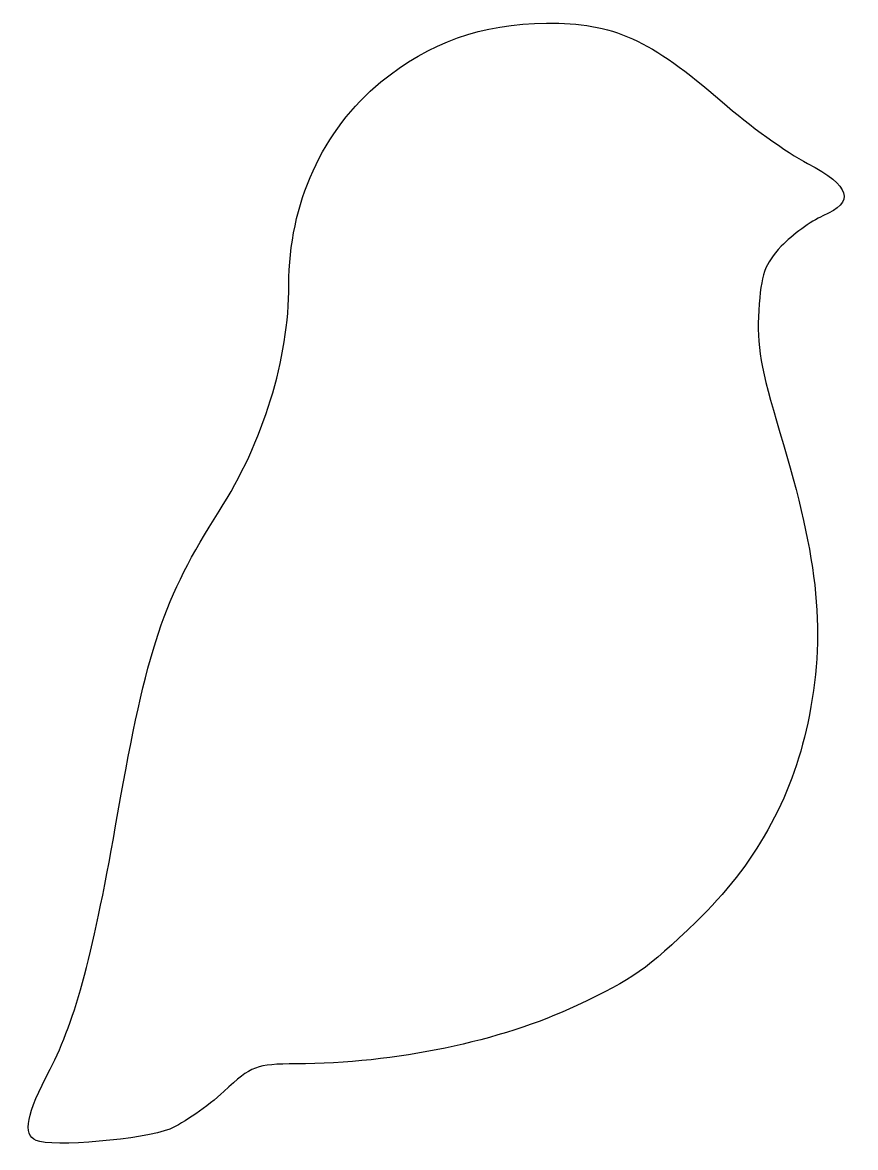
# Model space of a CAD drawing. Header units: centimetres. Extents: x -1.08 to 2.21, y -2.02 to 2.43.
import ezdxf

# ---------------------------------------------------------------- set-up
doc = ezdxf.new("R2010")
doc.units = ezdxf.units.CM
doc.header["$MEASUREMENT"] = 0
doc.layers.add('Layer 1', color=7, linetype='Continuous')

msp = doc.modelspace()

# ---------------------------------------------------------------- linework, layer by layer
at = {"layer": 'Layer 1'}
msp.add_open_spline([(-0.50036, -1.94497), (-0.44693, -1.92264), (-0.35056, -1.85584), (-0.28621, -1.79653), (-0.28621, -1.79653), (-0.17512, -1.69413), (-0.16065, -1.68863), (-0.00018, -1.68786), (-0.00018, -1.68786), (0.39116, -1.68597), (0.80707, -1.59945), (1.10811, -1.4573), (1.10811, -1.4573), (1.33342, -1.35091), (1.38233, -1.31655), (1.58138, -1.12482), (1.58138, -1.12482), (1.81025, -0.90437), (1.95723, -0.64207), (2.02054, -0.34109), (2.02054, -0.34109), (2.09387, 0.00746), (2.06675, 0.29153), (1.91099, 0.8065), (1.91099, 0.8065), (1.83352, 1.06261), (1.81846, 1.14948), (1.82734, 1.2889), (1.82734, 1.2889), (1.8365, 1.43281), (1.85018, 1.47172), (1.91631, 1.54204), (1.91631, 1.54204), (1.9593, 1.58774), (2.03316, 1.64169), (2.08045, 1.66192), (2.08045, 1.66192), (2.20948, 1.71711), (2.19107, 1.77977), (2.01945, 1.86956), (2.01945, 1.86956), (1.9386, 1.91185), (1.7868, 2.02124), (1.6821, 2.11265), (1.6821, 2.11265), (1.39912, 2.35971), (1.25092, 2.42614), (0.98905, 2.42331), (0.98905, 2.42331), (0.72953, 2.42051), (0.52671, 2.34867), (0.33386, 2.19126), (0.33386, 2.19126), (0.10379, 2.00345), (-0.0296, 1.70935), (-0.0296, 1.38989), (-0.0296, 1.38989), (-0.0296, 1.09542), (-0.13006, 0.7696), (-0.30532, 0.49562), (-0.30532, 0.49562), (-0.52396, 0.15384), (-0.59191, -0.04887), (-0.70497, -0.69649), (-0.70497, -0.69649), (-0.80181, -1.25119), (-0.87108, -1.51246), (-0.97331, -1.70859), (-0.97331, -1.70859), (-1.06696, -1.88825), (-1.08213, -1.96588), (-1.0284, -1.9904), (-1.0284, -1.9904), (-0.96801, -2.01795), (-0.59906, -1.98621), (-0.50036, -1.94497)], degree=3, knots=[0, 0, 0, 0, 0.05, 0.05, 0.05, 0.05, 0.1, 0.1, 0.1, 0.1, 0.15, 0.15, 0.15, 0.15, 0.2, 0.2, 0.2, 0.2, 0.25, 0.25, 0.25, 0.25, 0.3, 0.3, 0.3, 0.3, 0.35, 0.35, 0.35, 0.35, 0.4, 0.4, 0.4, 0.4, 0.45, 0.45, 0.45, 0.45, 0.5, 0.5, 0.5, 0.5, 0.55, 0.55, 0.55, 0.55, 0.6, 0.6, 0.6, 0.6, 0.65, 0.65, 0.65, 0.65, 0.7, 0.7, 0.7, 0.7, 0.75, 0.75, 0.75, 0.75, 0.8, 0.8, 0.8, 0.8, 0.85, 0.85, 0.85, 0.85, 0.9, 0.9, 0.9, 0.9, 1, 1, 1, 1], dxfattribs=at)

doc.saveas('drawing.dxf')
